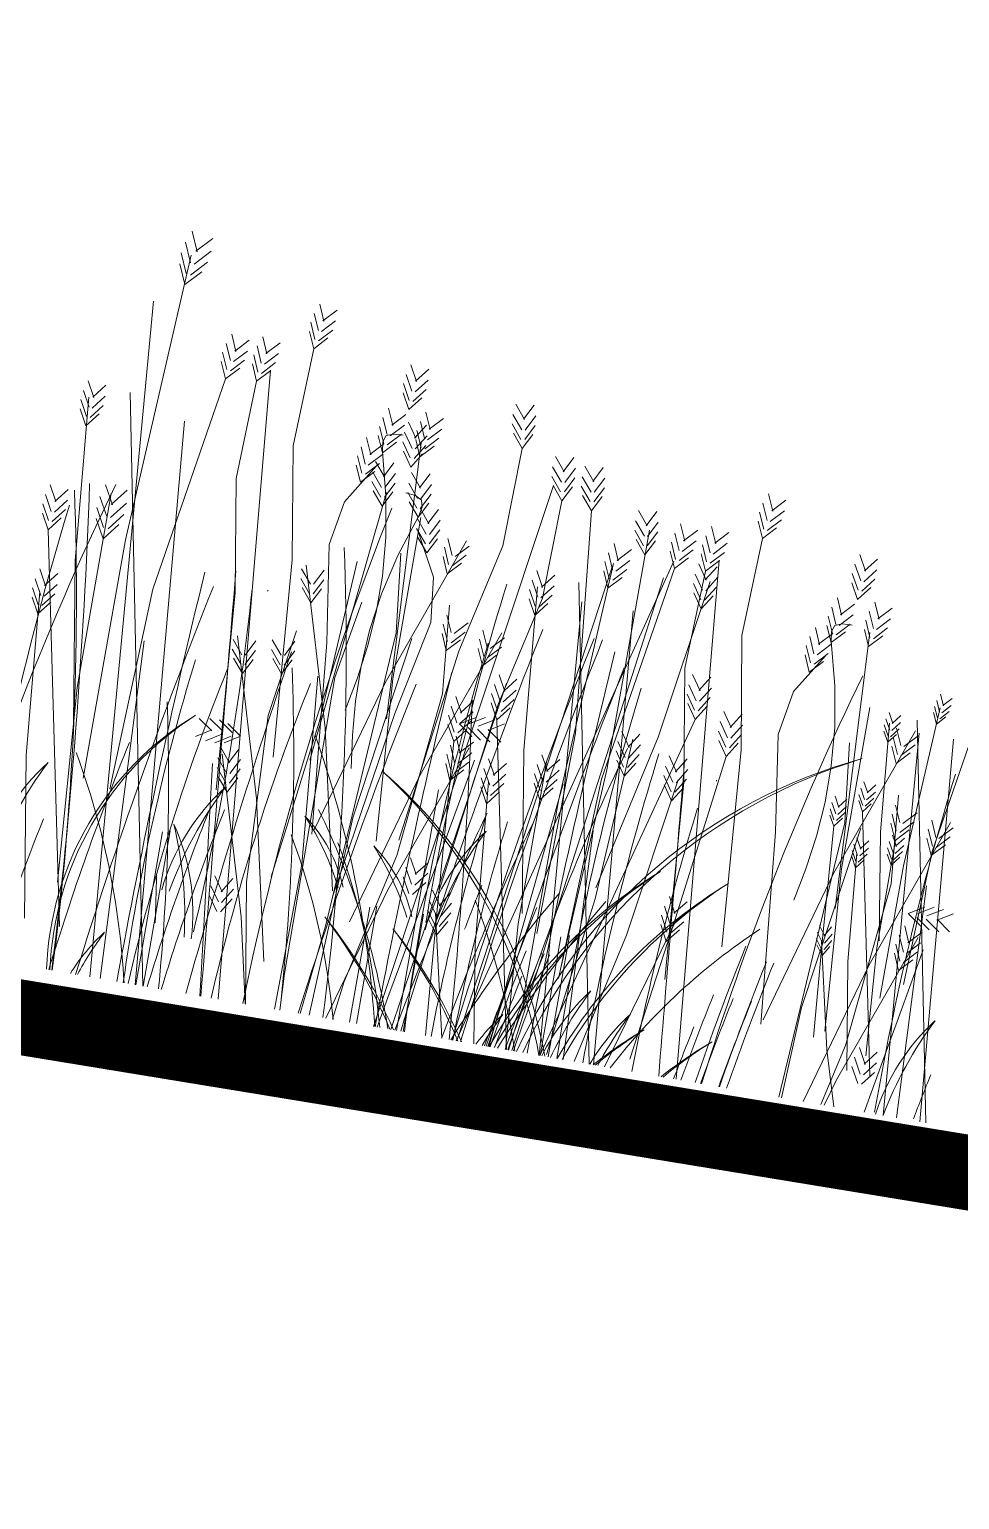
# Model space of a CAD drawing. Header units: metres. Extents: x 37 to 217, y 53 to 242.
# Drawn here: x 138.688 to 139.926, y 216.42 to 218.378 of the extents above; entities that cross this region are included whole.
import ezdxf

# ---------------------------------------------------------------- set-up
doc = ezdxf.new("R2010")
doc.units = ezdxf.units.M
doc.linetypes.add('HIDDENX2', pattern=[0.75, 0.5, -0.25])
for name, color, linetype in [('DGPRO_Arboles existentes', 7, 'Continuous'), ('DGPRO_Linea oficial', 2, 'Continuous'), ('DGPRO_Perfil existente', 244, 'Continuous')]:
    doc.layers.add(name, color=color, linetype=linetype)

# ---------------------------------------------------------------- blocks, each defined once
blk = doc.blocks.new('vista SUDS gris')
at = {"color": 252, "linetype": 'Continuous', "lineweight": 0, "elevation": 0, "flags": 128}
for points in [[(2187.8856, 1015.4212), (2187.8743, 1015.4472)], [(2187.8794, 1015.4051), (2187.868, 1015.4311)], [(2187.8839, 1015.4215), (2187.9033, 1015.4422)], [(2187.8845, 1015.4043), (2187.9038, 1015.425)], [(2187.8764, 1015.3901), (2187.865, 1015.416)], [(2187.8823, 1015.3891), (2187.9017, 1015.4098)], [(2187.8769, 1015.3753), (2187.8656, 1015.4012)], [(2187.8769, 1015.3753), (2187.8962, 1015.396)], [(2188.0627, 1015.3457), (2188.0533, 1015.3673)], [(2188.0679, 1015.3591), (2188.0585, 1015.3807)], [(2188.0665, 1015.3593), (2188.0826, 1015.3766)], [(2188.0602, 1015.3332), (2188.0508, 1015.3548)], [(2188.0652, 1015.3323), (2188.0813, 1015.3496)], [(2188.067, 1015.345), (2188.0831, 1015.3622)], [(2188.0607, 1015.3208), (2188.0512, 1015.3424)], [(2188.0607, 1015.3208), (2188.0768, 1015.3381)], [(2187.9541, 1015.2861), (2187.9446, 1015.3077)], [(2187.9593, 1015.2995), (2187.9498, 1015.3211)], [(2187.9579, 1015.2997), (2187.974, 1015.317)], [(2187.9953, 1015.2899), (2187.9859, 1015.3116)], [(2188.0006, 1015.3033), (2187.9911, 1015.3249)], [(2187.9991, 1015.3036), (2188.0152, 1015.3208)], [(2188.1992, 1015.2876), (2188.1879, 1015.3083)], [(2188.2032, 1015.3014), (2188.1919, 1015.3221)], [(2188.2018, 1015.3016), (2188.2163, 1015.3202)], [(2187.9516, 1015.2736), (2187.9421, 1015.2952)], [(2187.9565, 1015.2727), (2187.9726, 1015.29)], [(2187.9583, 1015.2854), (2187.9744, 1015.3026)], [(2187.9928, 1015.2774), (2187.9834, 1015.299)], [(2187.9978, 1015.2765), (2188.0139, 1015.2938)], [(2187.9996, 1015.2892), (2188.0157, 1015.3064)], [(2188.1979, 1015.2749), (2188.1865, 1015.2956)], [(2188.2029, 1015.2745), (2188.2174, 1015.2932)], [(2188.2036, 1015.2873), (2188.218, 1015.3059)], [(2188.3535, 1015.2765), (2188.3384, 1015.2946)], [(2188.352, 1015.2763), (2188.3627, 1015.2974)], [(2187.952, 1015.2612), (2187.9425, 1015.2828)], [(2187.952, 1015.2612), (2187.9681, 1015.2785)], [(2187.9933, 1015.265), (2187.9838, 1015.2867)], [(2187.9933, 1015.265), (2188.0094, 1015.2823)], [(2188.1994, 1015.2627), (2188.1881, 1015.2833)], [(2188.1994, 1015.2627), (2188.2139, 1015.2813)], [(2188.3522, 1015.2622), (2188.3371, 1015.2803)], [(2188.3565, 1015.2626), (2188.3672, 1015.2837)], [(2188.3582, 1015.25), (2188.3689, 1015.271)], [(2188.182, 1015.2383), (2188.1725, 1015.26)], [(2188.1805, 1015.2386), (2188.1966, 1015.2558)], [(2188.2268, 1015.2283), (2188.2173, 1015.2499)], [(2188.232, 1015.2417), (2188.2225, 1015.2633)], [(2188.2306, 1015.2419), (2188.2467, 1015.2592)], [(2188.3532, 1015.2494), (2188.3381, 1015.2676)], [(2188.3571, 1015.2377), (2188.342, 1015.2558)], [(2188.3571, 1015.2377), (2188.3678, 1015.2587)], [(2188.1742, 1015.2124), (2188.1648, 1015.234)], [(2188.1767, 1015.225), (2188.1673, 1015.2466)], [(2188.181, 1015.2242), (2188.1971, 1015.2415)], [(2188.2125, 1015.2125), (2188.1991, 1015.232)], [(2188.2151, 1015.2267), (2188.2017, 1015.2461)], [(2188.2136, 1015.2266), (2188.2262, 1015.2466)], [(2188.2243, 1015.2157), (2188.2148, 1015.2374)], [(2188.2168, 1015.2126), (2188.2293, 1015.2326)], [(2188.2292, 1015.2149), (2188.2453, 1015.2321)], [(2188.231, 1015.2275), (2188.2472, 1015.2448)], [(2188.4175, 1015.2169), (2188.4024, 1015.235)], [(2188.416, 1015.2167), (2188.4267, 1015.2377)], [(2188.457, 1015.2105), (2188.4677, 1015.2315)], [(2188.6999, 1015.213), (2188.6905, 1015.2347)], [(2188.6985, 1015.2133), (2188.7146, 1015.2305)], [(2187.7795, 1015.1926), (2187.7682, 1015.2133)], [(2187.7835, 1015.2064), (2187.7722, 1015.2271)], [(2187.7821, 1015.2065), (2187.7966, 1015.2252)], [(2187.7839, 1015.1923), (2187.7983, 1015.2109)], [(2188.1599, 1015.1947), (2188.1505, 1015.2163)], [(2188.1585, 1015.1949), (2188.1746, 1015.2122)], [(2188.1747, 1015.2001), (2188.1652, 1015.2217)], [(2188.1747, 1015.2001), (2188.1908, 1015.2173)], [(2188.1792, 1015.2116), (2188.1953, 1015.2288)], [(2188.2124, 1015.1997), (2188.199, 1015.2192)], [(2188.2247, 1015.2034), (2188.2153, 1015.225)], [(2188.2174, 1015.1998), (2188.23, 1015.2198)], [(2188.2247, 1015.2034), (2188.2408, 1015.2206)], [(2188.4162, 1015.2026), (2188.4011, 1015.2207)], [(2188.4205, 1015.203), (2188.4312, 1015.2241)], [(2188.4222, 1015.1904), (2188.4329, 1015.2114)], [(2188.4572, 1015.1963), (2188.4421, 1015.2145)], [(2188.4585, 1015.2106), (2188.4434, 1015.2288)], [(2188.4615, 1015.1968), (2188.4722, 1015.2179)], [(2188.6947, 1015.1996), (2188.6852, 1015.2213)], [(2188.699, 1015.1989), (2188.7151, 1015.2162)], [(2187.7782, 1015.1799), (2187.7668, 1015.2006)], [(2187.7832, 1015.1795), (2187.7977, 1015.1981)], [(2188.1522, 1015.1688), (2188.1428, 1015.1904)], [(2188.1547, 1015.1813), (2188.1453, 1015.2029)], [(2188.159, 1015.1806), (2188.1751, 1015.1978)], [(2188.2151, 1015.1877), (2188.2018, 1015.2071)], [(2188.2151, 1015.1877), (2188.2277, 1015.2077)], [(2188.4172, 1015.1898), (2188.4022, 1015.208)], [(2188.4211, 1015.1781), (2188.406, 1015.1962)], [(2188.4211, 1015.1781), (2188.4318, 1015.1991)], [(2188.4582, 1015.1836), (2188.4431, 1015.2018)], [(2188.4621, 1015.1718), (2188.447, 1015.19)], [(2188.4621, 1015.1718), (2188.4728, 1015.1929)], [(2188.4632, 1015.1842), (2188.4739, 1015.2052)], [(2188.6922, 1015.1871), (2188.6827, 1015.2087)], [(2188.6926, 1015.1747), (2188.6832, 1015.1964)], [(2188.6926, 1015.1747), (2188.7088, 1015.192)], [(2188.6972, 1015.1862), (2188.7133, 1015.2035)], [(2187.7797, 1015.1676), (2187.7684, 1015.1883)], [(2187.7797, 1015.1676), (2187.7942, 1015.1863)], [(2188.1527, 1015.1564), (2188.1432, 1015.178)], [(2188.1527, 1015.1564), (2188.1688, 1015.1737)], [(2188.1572, 1015.1679), (2188.1733, 1015.1852)], [(2188.1815, 1015.1545), (2188.1665, 1015.1726)], [(2188.1828, 1015.1688), (2188.1678, 1015.187)], [(2188.1814, 1015.1686), (2188.1921, 1015.1897)], [(2188.1858, 1015.155), (2188.1965, 1015.176)], [(2188.2326, 1015.1626), (2188.2175, 1015.1807)], [(2188.2312, 1015.1624), (2188.2419, 1015.1835)], [(2188.5386, 1015.165), (2188.5235, 1015.1832)], [(2188.5372, 1015.1649), (2188.5479, 1015.1859)], [(2188.5416, 1015.1512), (2188.5523, 1015.1723)], [(2188.5913, 1015.1534), (2188.5818, 1015.175)], [(2188.5898, 1015.1537), (2188.6059, 1015.1709)], [(2188.6326, 1015.1572), (2188.6231, 1015.1789)], [(2188.6311, 1015.1575), (2188.6472, 1015.1747)], [(2188.8352, 1015.1554), (2188.8238, 1015.1761)], [(2188.8338, 1015.1555), (2188.8483, 1015.1741)], [(2188.1826, 1015.1417), (2188.1675, 1015.1599)], [(2188.1864, 1015.13), (2188.1971, 1015.151)], [(2188.1876, 1015.1423), (2188.1983, 1015.1633)], [(2188.2313, 1015.1483), (2188.2162, 1015.1664)], [(2188.2324, 1015.1355), (2188.2173, 1015.1537)], [(2188.2356, 1015.1487), (2188.2463, 1015.1698)], [(2188.2374, 1015.1361), (2188.2481, 1015.1571)], [(2188.5373, 1015.1507), (2188.5222, 1015.1689)], [(2188.5383, 1015.138), (2188.5233, 1015.1562)], [(2188.5434, 1015.1386), (2188.5541, 1015.1596)], [(2188.586, 1015.14), (2188.5766, 1015.1617)], [(2188.5903, 1015.1393), (2188.6064, 1015.1566)], [(2188.6248, 1015.1313), (2188.6154, 1015.1529)], [(2188.6273, 1015.1438), (2188.6179, 1015.1655)], [(2188.6316, 1015.1431), (2188.6477, 1015.1604)], [(2188.8312, 1015.1416), (2188.8199, 1015.1622)], [(2188.8355, 1015.1412), (2188.85, 1015.1599)], [(2188.1864, 1015.13), (2188.1714, 1015.1482)], [(2188.2362, 1015.1238), (2188.2211, 1015.1419)], [(2188.2362, 1015.1238), (2188.2469, 1015.1448)], [(2188.252, 1015.1177), (2188.237, 1015.1359)], [(2188.2506, 1015.1176), (2188.2613, 1015.1386)], [(2188.5086, 1015.1126), (2188.4992, 1015.1342)], [(2188.5422, 1015.1262), (2188.5271, 1015.1444)], [(2188.5422, 1015.1262), (2188.5529, 1015.1473)], [(2188.5835, 1015.1275), (2188.5741, 1015.1491)], [(2188.584, 1015.1151), (2188.5745, 1015.1368)], [(2188.584, 1015.1151), (2188.6001, 1015.1324)], [(2188.5885, 1015.1266), (2188.6046, 1015.1439)], [(2188.6253, 1015.119), (2188.6158, 1015.1406)], [(2188.6253, 1015.119), (2188.6414, 1015.1362)], [(2188.6298, 1015.1305), (2188.6459, 1015.1477)], [(2188.8299, 1015.1288), (2188.8185, 1015.1495)], [(2188.8314, 1015.1166), (2188.82, 1015.1373)], [(2188.8314, 1015.1166), (2188.8459, 1015.1352)], [(2188.8349, 1015.1284), (2188.8494, 1015.1471)], [(2188.2507, 1015.1034), (2188.2357, 1015.1216)], [(2188.255, 1015.1039), (2188.2657, 1015.1249)], [(2188.2568, 1015.0912), (2188.2675, 1015.1123)], [(2188.5034, 1015.0992), (2188.4939, 1015.1208)], [(2188.5072, 1015.1128), (2188.5233, 1015.1301)], [(2188.5077, 1015.0984), (2188.5238, 1015.1157)], [(2188.6259, 1015.0932), (2188.6125, 1015.1127)], [(2188.6285, 1015.1074), (2188.6151, 1015.1268)], [(2188.6271, 1015.1073), (2188.6396, 1015.1273)], [(2188.6302, 1015.0933), (2188.6428, 1015.1133)], [(2188.8139, 1015.0923), (2188.8045, 1015.1139)], [(2188.864, 1015.0956), (2188.8545, 1015.1172)], [(2188.8626, 1015.0958), (2188.8787, 1015.1131)], [(2187.8327, 1015.07), (2187.819, 1015.0948)], [(2187.8309, 1015.0701), (2187.8483, 1015.0925)], [(2188.2518, 1015.0907), (2188.2367, 1015.1088)], [(2188.2557, 1015.0789), (2188.2406, 1015.0971)], [(2188.2557, 1015.0789), (2188.2664, 1015.1)], [(2188.2895, 1015.0812), (2188.2801, 1015.1028)], [(2188.2938, 1015.0805), (2188.3099, 1015.0977)], [(2188.5009, 1015.0866), (2188.4914, 1015.1083)], [(2188.5013, 1015.0743), (2188.4919, 1015.0959)], [(2188.5059, 1015.0858), (2188.522, 1015.103)], [(2188.6258, 1015.0804), (2188.6124, 1015.0999)], [(2188.6309, 1015.0805), (2188.6434, 1015.1005)], [(2188.8087, 1015.0789), (2188.7993, 1015.1005)], [(2188.8125, 1015.0925), (2188.8286, 1015.1098)], [(2188.813, 1015.0782), (2188.8291, 1015.0954)], [(2188.8588, 1015.0822), (2188.8493, 1015.1038)], [(2188.863, 1015.0815), (2188.8791, 1015.0987)], [(2187.7578, 1015.0612), (2187.7465, 1015.0819)], [(2187.7564, 1015.0613), (2187.7709, 1015.08)], [(2187.8279, 1015.0534), (2187.8142, 1015.0782)], [(2187.8331, 1015.053), (2187.8504, 1015.0753)], [(2188.287, 1015.0687), (2188.2776, 1015.0903)], [(2188.2875, 1015.0563), (2188.278, 1015.0779)], [(2188.2875, 1015.0563), (2188.3036, 1015.0736)], [(2188.292, 1015.0678), (2188.3081, 1015.0851)], [(2188.4155, 1015.0603), (2188.4042, 1015.081)], [(2188.4141, 1015.0605), (2188.4286, 1015.0791)], [(2188.5013, 1015.0743), (2188.5174, 1015.0915)], [(2188.6286, 1015.0684), (2188.6152, 1015.0878)], [(2188.6286, 1015.0684), (2188.6411, 1015.0884)], [(2188.8062, 1015.0663), (2188.7968, 1015.088)], [(2188.8067, 1015.054), (2188.7972, 1015.0756)], [(2188.8112, 1015.0655), (2188.8273, 1015.0827)], [(2188.8563, 1015.0697), (2188.8468, 1015.0913)], [(2188.8567, 1015.0573), (2188.8472, 1015.0789)], [(2188.8567, 1015.0573), (2188.8728, 1015.0746)], [(2188.8612, 1015.0688), (2188.8773, 1015.0861)], [(2187.7525, 1015.0347), (2187.7411, 1015.0554)], [(2187.7539, 1015.0474), (2187.7425, 1015.0681)], [(2187.7575, 1015.0343), (2187.772, 1015.0529)], [(2187.7582, 1015.0471), (2187.7727, 1015.0657)], [(2187.8262, 1015.0381), (2187.8126, 1015.0629)], [(2187.8323, 1015.0376), (2187.8496, 1015.06)], [(2188.4102, 1015.0338), (2188.3988, 1015.0545)], [(2188.4115, 1015.0465), (2188.4002, 1015.0672)], [(2188.4158, 1015.0462), (2188.4303, 1015.0648)], [(2188.7867, 1015.0352), (2188.7772, 1015.0569)], [(2188.7919, 1015.0486), (2188.7825, 1015.0703)], [(2188.7905, 1015.0489), (2188.8066, 1015.0661)], [(2188.8067, 1015.054), (2188.8228, 1015.0712)], [(2187.7541, 1015.0224), (2187.7427, 1015.0431)], [(2187.7541, 1015.0224), (2187.7685, 1015.0411)], [(2187.8281, 1015.0234), (2187.8145, 1015.0482)], [(2187.8281, 1015.0234), (2187.8455, 1015.0458)], [(2188.4117, 1015.0216), (2188.4004, 1015.0422)], [(2188.4117, 1015.0216), (2188.4262, 1015.0402)], [(2188.4152, 1015.0334), (2188.4297, 1015.0521)], [(2188.7842, 1015.0227), (2188.7747, 1015.0443)], [(2188.7892, 1015.0218), (2188.8053, 1015.0391)], [(2188.791, 1015.0345), (2188.8071, 1015.0518)], [(2188.1103, 1015.0113), (2188.0953, 1015.0295)], [(2188.1114, 1014.9986), (2188.0963, 1015.0167)], [(2188.1146, 1015.0118), (2188.1253, 1015.0328)], [(2188.1164, 1014.9991), (2188.1271, 1015.0202)], [(2188.7846, 1015.0103), (2188.7752, 1015.032)], [(2188.7846, 1015.0103), (2188.8007, 1015.0276)], [(2188.1153, 1014.9868), (2188.1002, 1015.005)], [(2188.1153, 1014.9868), (2188.126, 1015.0079)], [(2188.3058, 1014.9801), (2188.2963, 1015.0017)], [(2188.3101, 1014.9794), (2188.3262, 1014.9966)], [(2188.9647, 1014.9879), (2188.9584, 1015.0023)], [(2188.9682, 1014.9968), (2188.9619, 1015.0113)], [(2188.9673, 1014.997), (2188.978, 1015.0085)], [(2188.9676, 1014.9874), (2188.9783, 1014.9989)], [(2188.3033, 1014.9676), (2188.2938, 1014.9892)], [(2188.3037, 1014.9552), (2188.2943, 1014.9768)], [(2188.3083, 1014.9667), (2188.3244, 1014.984)], [(2188.3542, 1014.9561), (2188.3447, 1014.9778)], [(2188.3567, 1014.9687), (2188.3472, 1014.9903)], [(2188.3609, 1014.9679), (2188.377, 1014.9852)], [(2188.6457, 1014.9609), (2188.6323, 1014.9804)], [(2188.6442, 1014.9609), (2188.6568, 1014.9809)], [(2188.9061, 1014.962), (2188.8986, 1014.9758)], [(2188.9631, 1014.9796), (2188.9567, 1014.994)], [(2188.9633, 1014.9713), (2188.957, 1014.9857)], [(2188.9633, 1014.9713), (2188.9741, 1014.9828)], [(2188.9664, 1014.979), (2188.9771, 1014.9905)], [(2187.7595, 1014.9347), (2187.7481, 1014.9554)], [(2187.7635, 1014.9485), (2187.7521, 1014.9692)], [(2187.762, 1014.9486), (2187.7765, 1014.9673)], [(2188.3037, 1014.9552), (2188.3198, 1014.9725)], [(2188.3546, 1014.9438), (2188.3451, 1014.9654)], [(2188.3546, 1014.9438), (2188.3707, 1014.961)], [(2188.3591, 1014.9553), (2188.3752, 1014.9725)], [(2188.6431, 1014.9468), (2188.6297, 1014.9662)], [(2188.6474, 1014.9469), (2188.66, 1014.9669)], [(2188.9026, 1014.9443), (2188.895, 1014.9581)], [(2188.9035, 1014.9528), (2188.8959, 1014.9666)], [(2188.9052, 1014.9621), (2188.9148, 1014.9745)], [(2188.9059, 1014.9441), (2188.9156, 1014.9565)], [(2188.9064, 1014.9526), (2188.916, 1014.965)], [(2188.9215, 1014.9351), (2188.912, 1014.9568)], [(2187.7581, 1014.922), (2187.7467, 1014.9427)], [(2187.7631, 1014.9216), (2187.7776, 1014.9402)], [(2187.7638, 1014.9344), (2187.7783, 1014.953)], [(2188.3898, 1014.9151), (2188.3785, 1014.9358)], [(2188.643, 1014.934), (2188.6296, 1014.9534)], [(2188.6458, 1014.9219), (2188.6324, 1014.9414)], [(2188.6458, 1014.9219), (2188.6583, 1014.9419)], [(2188.648, 1014.9341), (2188.6606, 1014.9541)], [(2188.6951, 1014.9197), (2188.6818, 1014.9391)], [(2188.6937, 1014.9196), (2188.7063, 1014.9396)], [(2188.9036, 1014.9362), (2188.896, 1014.95)], [(2188.9036, 1014.9362), (2188.9133, 1014.9486)], [(2188.919, 1014.9226), (2188.9095, 1014.9442)], [(2188.924, 1014.9217), (2188.9401, 1014.939)], [(2188.9258, 1014.9344), (2188.9419, 1014.9517)], [(2187.7597, 1014.9097), (2187.7483, 1014.9304)], [(2187.7597, 1014.9097), (2187.7742, 1014.9284)], [(2188.0368, 1014.9029), (2188.0217, 1014.9211)], [(2188.0411, 1014.9034), (2188.0518, 1014.9244)], [(2188.0882, 1014.9113), (2188.0731, 1014.9295)], [(2188.0893, 1014.8986), (2188.0742, 1014.9168)], [(2188.0925, 1014.9118), (2188.1032, 1014.9329)], [(2188.0943, 1014.8992), (2188.105, 1014.9202)], [(2188.3858, 1014.9013), (2188.3745, 1014.922)], [(2188.3884, 1014.9152), (2188.4029, 1014.9339)], [(2188.3902, 1014.901), (2188.4046, 1014.9196)], [(2188.6925, 1014.9055), (2188.6792, 1014.925)], [(2188.6969, 1014.9056), (2188.7094, 1014.9256)], [(2188.9194, 1014.9102), (2188.91, 1014.9319)], [(2188.9194, 1014.9102), (2188.9355, 1014.9275)], [(2188.0378, 1014.8901), (2188.0227, 1014.9083)], [(2188.0417, 1014.8784), (2188.0266, 1014.8966)], [(2188.0417, 1014.8784), (2188.0524, 1014.8994)], [(2188.0428, 1014.8907), (2188.0535, 1014.9117)], [(2188.0931, 1014.8869), (2188.078, 1014.905)], [(2188.0931, 1014.8869), (2188.1038, 1014.9079)], [(2188.3381, 1014.8768), (2188.3267, 1014.8975)], [(2188.3845, 1014.8886), (2188.3731, 1014.9093)], [(2188.386, 1014.8763), (2188.3747, 1014.897)], [(2188.3895, 1014.8882), (2188.404, 1014.9069)], [(2188.6925, 1014.8927), (2188.6791, 1014.9122)], [(2188.6952, 1014.8807), (2188.6819, 1014.9001)], [(2188.6952, 1014.8807), (2188.7078, 1014.9007)], [(2188.6975, 1014.8928), (2188.7101, 1014.9128)], [(2188.3341, 1014.863), (2188.3227, 1014.8837)], [(2188.3366, 1014.8769), (2188.3511, 1014.8956)], [(2188.3384, 1014.8627), (2188.3529, 1014.8813)], [(2188.386, 1014.8763), (2188.4005, 1014.895)], [(2188.5656, 1014.8701), (2188.5523, 1014.8896)], [(2188.5642, 1014.8701), (2188.5767, 1014.8901)], [(2188.889, 1014.8652), (2188.8814, 1014.879)], [(2188.8881, 1014.8653), (2188.8977, 1014.8777)], [(2188.3327, 1014.8503), (2188.3213, 1014.871)], [(2188.3343, 1014.838), (2188.3229, 1014.8587)], [(2188.3377, 1014.8499), (2188.3522, 1014.8685)], [(2188.3379, 1014.8624), (2188.3581, 1014.8746)], [(2188.3379, 1014.8624), (2188.3571, 1014.8487)], [(2188.3499, 1014.8594), (2188.3691, 1014.8457)], [(2188.3501, 1014.8644), (2188.3703, 1014.8766)], [(2188.3627, 1014.8593), (2188.3819, 1014.8455)], [(2188.3629, 1014.8636), (2188.3831, 1014.8758)], [(2188.3768, 1014.8602), (2188.397, 1014.8724)], [(2188.3769, 1014.8616), (2188.3961, 1014.8479)], [(2188.563, 1014.8432), (2188.5496, 1014.8627)], [(2188.563, 1014.856), (2188.5497, 1014.8754)], [(2188.5674, 1014.8561), (2188.5799, 1014.8761)], [(2188.568, 1014.8433), (2188.5806, 1014.8633)], [(2188.6335, 1014.8487), (2188.6201, 1014.8682)], [(2188.6321, 1014.8487), (2188.6446, 1014.8687)], [(2188.8854, 1014.8475), (2188.8779, 1014.8613)], [(2188.8864, 1014.856), (2188.8788, 1014.8698)], [(2188.8888, 1014.8473), (2188.8984, 1014.8597)], [(2188.8892, 1014.8558), (2188.8989, 1014.8682)], [(2188.3343, 1014.838), (2188.3488, 1014.8567)], [(2188.3455, 1014.8239), (2188.3361, 1014.8455)], [(2188.3441, 1014.8241), (2188.3602, 1014.8414)], [(2188.4645, 1014.8198), (2188.4531, 1014.8405)], [(2188.463, 1014.82), (2188.4775, 1014.8386)], [(2188.5657, 1014.8312), (2188.5524, 1014.8506)], [(2188.5657, 1014.8312), (2188.5783, 1014.8511)], [(2188.6308, 1014.8218), (2188.6175, 1014.8413)], [(2188.6309, 1014.8346), (2188.6176, 1014.8541)], [(2188.6353, 1014.8347), (2188.6478, 1014.8547)], [(2188.6359, 1014.8219), (2188.6484, 1014.8419)], [(2188.8518, 1014.8305), (2188.8443, 1014.8443)], [(2188.8545, 1014.8397), (2188.8469, 1014.8535)], [(2188.8535, 1014.8398), (2188.8632, 1014.8522)], [(2188.8547, 1014.8303), (2188.8644, 1014.8427)], [(2188.8865, 1014.8394), (2188.8789, 1014.8532)], [(2188.8865, 1014.8394), (2188.8961, 1014.8518)], [(2188.9353, 1014.8215), (2188.9258, 1014.8431)], [(2188.9378, 1014.834), (2188.9283, 1014.8557)], [(2188.9402, 1014.8206), (2188.9564, 1014.8379)], [(2188.9421, 1014.8333), (2188.9582, 1014.8506)], [(2188.9886, 1014.8226), (2188.9792, 1014.8442)], [(2188.9929, 1014.8219), (2189.009, 1014.8391)], [(2188.3378, 1014.7979), (2188.3283, 1014.8196)], [(2188.3403, 1014.8105), (2188.3308, 1014.8321)], [(2188.3446, 1014.8097), (2188.3607, 1014.827)], [(2188.3955, 1014.8024), (2188.3841, 1014.8231)], [(2188.394, 1014.8026), (2188.4085, 1014.8212)], [(2188.4605, 1014.806), (2188.4491, 1014.8267)], [(2188.4648, 1014.8057), (2188.4793, 1014.8243)], [(2188.6336, 1014.8098), (2188.6202, 1014.8292)], [(2188.6336, 1014.8098), (2188.6462, 1014.8298)], [(2188.8509, 1014.822), (2188.8433, 1014.8358)], [(2188.852, 1014.8138), (2188.8444, 1014.8276)], [(2188.852, 1014.8138), (2188.8616, 1014.8263)], [(2188.8543, 1014.8217), (2188.8639, 1014.8342)], [(2188.9357, 1014.8091), (2188.9263, 1014.8308)], [(2188.9357, 1014.8091), (2188.9518, 1014.8264)], [(2188.9861, 1014.8101), (2188.9767, 1014.8317)], [(2188.9866, 1014.7977), (2188.9771, 1014.8193)], [(2188.9911, 1014.8092), (2189.0072, 1014.8265)], [(2188.0146, 1014.7962), (2187.9951, 1014.8096)], [(2188.0287, 1014.7988), (2188.0093, 1014.8122)], [(2188.0415, 1014.7989), (2188.0221, 1014.8123)], [(2188.0536, 1014.7961), (2188.0341, 1014.8095)], [(2188.3382, 1014.7856), (2188.3288, 1014.8072)], [(2188.3382, 1014.7856), (2188.3543, 1014.8028)], [(2188.3428, 1014.7971), (2188.3589, 1014.8143)], [(2188.3915, 1014.7886), (2188.3801, 1014.8093)], [(2188.3958, 1014.7883), (2188.4103, 1014.8069)], [(2188.4591, 1014.7933), (2188.4477, 1014.814)], [(2188.4607, 1014.7811), (2188.4493, 1014.8017)], [(2188.4607, 1014.7811), (2188.4752, 1014.7997)], [(2188.4641, 1014.7929), (2188.4786, 1014.8116)], [(2188.8928, 1014.7901), (2188.8852, 1014.8039)], [(2188.8918, 1014.7902), (2188.9015, 1014.8026)], [(2188.9361, 1014.7925), (2188.9285, 1014.8063)], [(2188.9388, 1014.8017), (2188.9312, 1014.8155)], [(2188.9378, 1014.8018), (2188.9475, 1014.8142)], [(2188.939, 1014.7923), (2188.9486, 1014.8047)], [(2188.9866, 1014.7977), (2189.0027, 1014.815)], [(2188.0146, 1014.7977), (2187.9947, 1014.7851)], [(2188.0287, 1014.7945), (2188.0087, 1014.7819)], [(2188.0414, 1014.7939), (2188.0214, 1014.7813)], [(2188.0536, 1014.7961), (2188.0336, 1014.7836)], [(2188.0438, 1014.7582), (2188.0545, 1014.7792)], [(2188.3901, 1014.7759), (2188.3787, 1014.7966)], [(2188.3917, 1014.7637), (2188.3803, 1014.7844)], [(2188.3917, 1014.7637), (2188.4061, 1014.7823)], [(2188.3951, 1014.7755), (2188.4096, 1014.7942)], [(2188.8892, 1014.7724), (2188.8816, 1014.7862)], [(2188.8901, 1014.7809), (2188.8825, 1014.7947)], [(2188.8925, 1014.7722), (2188.9022, 1014.7846)], [(2188.893, 1014.7807), (2188.9026, 1014.7931)], [(2188.9352, 1014.784), (2188.9276, 1014.7978)], [(2188.9362, 1014.7758), (2188.9287, 1014.7896)], [(2188.9362, 1014.7758), (2188.9459, 1014.7883)], [(2188.9385, 1014.7838), (2188.9482, 1014.7962)], [(2188.0439, 1014.744), (2188.0288, 1014.7622)], [(2188.0452, 1014.7583), (2188.0301, 1014.7765)], [(2188.0482, 1014.7445), (2188.0589, 1014.7655)], [(2188.8902, 1014.7642), (2188.8826, 1014.778)], [(2188.8902, 1014.7642), (2188.8999, 1014.7767)], [(2188.045, 1014.7313), (2188.0299, 1014.7494)], [(2188.0488, 1014.7195), (2188.0595, 1014.7406)], [(2188.05, 1014.7318), (2188.0607, 1014.7529)], [(2188.0488, 1014.7195), (2188.0337, 1014.7377)], [(2188.9699, 1014.7163), (2188.9901, 1014.7285)], [(2188.9821, 1014.7183), (2189.0023, 1014.7306)], [(2188.9949, 1014.7175), (2189.0151, 1014.7297)], [(2189.0088, 1014.7141), (2189.029, 1014.7263)], [(2188.9699, 1014.7163), (2188.9891, 1014.7026)], [(2188.9819, 1014.7133), (2189.0011, 1014.6996)], [(2188.9947, 1014.7132), (2189.0139, 1014.6995)], [(2189.0089, 1014.7155), (2189.0281, 1014.7018)], [(2188.6637, 1014.6629), (2188.653, 1014.6839)], [(2188.6622, 1014.663), (2188.6773, 1014.6812)], [(2188.8645, 1014.6676), (2188.8724, 1014.6812)], [(2188.9723, 1014.6644), (2188.9628, 1014.686)], [(2188.9775, 1014.6778), (2188.968, 1014.6994)], [(2188.9761, 1014.678), (2188.9922, 1014.6953)], [(2188.3118, 1014.6409), (2188.3004, 1014.6616)], [(2188.3157, 1014.6547), (2188.3044, 1014.6754)], [(2188.3143, 1014.6548), (2188.3288, 1014.6735)], [(2188.6592, 1014.6492), (2188.6485, 1014.6702)], [(2188.6635, 1014.6487), (2188.6786, 1014.6669)], [(2188.8641, 1014.6582), (2188.8547, 1014.6709)], [(2188.8643, 1014.6497), (2188.8549, 1014.6624)], [(2188.8655, 1014.6677), (2188.8561, 1014.6804)], [(2188.8669, 1014.6584), (2188.8749, 1014.672)], [(2188.8676, 1014.6499), (2188.8756, 1014.6635)], [(2188.9698, 1014.6519), (2188.9603, 1014.6735)], [(2188.9747, 1014.651), (2188.9908, 1014.6683)], [(2188.9765, 1014.6637), (2188.9927, 1014.6809)], [(2188.3104, 1014.6282), (2188.299, 1014.6489)], [(2188.3154, 1014.6278), (2188.3299, 1014.6464)], [(2188.3161, 1014.6406), (2188.3306, 1014.6592)], [(2188.6574, 1014.6365), (2188.6468, 1014.6576)], [(2188.6586, 1014.6242), (2188.6479, 1014.6453)], [(2188.6586, 1014.6242), (2188.6737, 1014.6424)], [(2188.6625, 1014.636), (2188.6775, 1014.6541)], [(2188.8664, 1014.6417), (2188.8571, 1014.6544)], [(2188.8664, 1014.6417), (2188.8743, 1014.6553)], [(2188.9702, 1014.6395), (2188.9608, 1014.6611)], [(2188.9702, 1014.6395), (2188.9863, 1014.6568)], [(2188.3524, 1014.6046), (2188.3384, 1014.6236)], [(2188.3545, 1014.6188), (2188.3405, 1014.6378)], [(2188.3531, 1014.6188), (2188.365, 1014.6391)], [(2188.3567, 1014.6048), (2188.3686, 1014.6252)], [(2188.0651, 1014.5876), (2188.0517, 1014.607)], [(2188.0636, 1014.5875), (2188.0762, 1014.6075)], [(2188.3527, 1014.5918), (2188.3387, 1014.6108)], [(2188.3578, 1014.5921), (2188.3697, 1014.6125)], [(2188.0625, 1014.5734), (2188.0491, 1014.5929)], [(2188.0668, 1014.5735), (2188.0794, 1014.5935)], [(2188.3559, 1014.5799), (2188.3419, 1014.5989)], [(2188.3559, 1014.5799), (2188.3678, 1014.6003)], [(2188.0624, 1014.5607), (2188.049, 1014.5801)], [(2188.0674, 1014.5608), (2188.08, 1014.5807)], [(2188.9477, 1014.5086), (2188.9364, 1014.5293)], [(2188.9463, 1014.5087), (2188.9608, 1014.5274)], [(2188.9437, 1014.4948), (2188.9324, 1014.5155)], [(2188.9481, 1014.4945), (2188.9625, 1014.5131)], [(2188.9424, 1014.4821), (2188.931, 1014.5028)], [(2188.9474, 1014.4817), (2188.9619, 1014.5003)]]:
    blk.add_lwpolyline(points, dxfattribs=at)
at = {"color": 252, "linetype": 'Continuous', "lineweight": 0, "elevation": 0}
for points in [[(2187.8566, 1014.7049), (2187.8575, 1015.0271), (2187.8788, 1015.4153)], [(2187.9112, 1014.4458), (2187.8398, 1015.3466)], [(2188.1011, 1014.7758), (2188.081, 1015.0389), (2188.056, 1015.1888), (2188.0607, 1015.3208)], [(2188.0846, 1014.4458), (2188.0088, 1015.2827)], [(2187.894, 1014.6969), (2187.9049, 1014.9684), (2187.952, 1015.2612)], [(2188.0337, 1014.7201), (2188.0136, 1014.9832), (2187.9886, 1015.133), (2187.9933, 1015.265)], [(2188.285, 1014.696), (2188.3204, 1014.9575), (2188.3541, 1015.1056), (2188.3571, 1015.2377)], [(2187.9827, 1014.4458), (2187.83, 1015.2213)], [(2188.1847, 1014.8538), (2188.1932, 1014.8977), (2188.1996, 1014.9428), (2188.2032, 1014.9895), (2188.2032, 1015.0383), (2188.1987, 1015.0897), (2188.1892, 1015.1441), (2188.1743, 1015.2018), (2188.1726, 1015.2144), (2188.1755, 1015.2234), (2188.1847, 1015.2272), (2188.198, 1015.2279)], [(2188.2232, 1015.2222), (2188.2408, 1014.8523)], [(2187.7767, 1015.2057), (2187.7964, 1014.9884), (2187.8314, 1014.7742)], [(2187.9722, 1014.4458), (2187.9079, 1015.1963)], [(2188.2942, 1014.4458), (2188.4066, 1015.1966)], [(2188.1696, 1014.6837), (2188.1451, 1014.9386), (2188.126, 1015.0675), (2188.1363, 1015.1272), (2188.1701, 1015.1815)], [(2188.349, 1014.6364), (2188.3844, 1014.8979), (2188.4181, 1015.046), (2188.4211, 1015.1781)], [(2188.4871, 1014.6051), (2188.492, 1014.8768), (2188.4621, 1015.1718)], [(2188.7331, 1014.6298), (2188.713, 1014.8929), (2188.688, 1015.0427), (2188.6926, 1015.1747)], [(2188.2061, 1014.7787), (2188.2001, 1014.823), (2188.1963, 1014.8684), (2188.1955, 1014.9152), (2188.1984, 1014.9639), (2188.2058, 1015.0149), (2188.2185, 1015.0688), (2188.2367, 1015.1255), (2188.2392, 1015.138), (2188.2368, 1015.1471), (2188.2278, 1015.1515), (2188.2146, 1015.1529)], [(2188.5266, 1014.5675), (2188.5414, 1014.8356), (2188.5426, 1015.1596)], [(2188.1891, 1015.1487), (2188.15, 1014.7804)], [(2188.7033, 1014.4458), (2188.6408, 1015.1366)], [(2188.2401, 1015.1239), (2188.24, 1014.9058), (2188.2555, 1014.6893)], [(2188.4062, 1014.4458), (2188.5815, 1015.1249)], [(2188.526, 1014.5508), (2188.5369, 1014.8224), (2188.584, 1015.1151)], [(2188.6657, 1014.574), (2188.6456, 1014.8371), (2188.6206, 1014.9869), (2188.6253, 1015.119)], [(2188.3053, 1015.1039), (2188.231, 1014.8988), (2188.1718, 1014.6899)], [(2188.2112, 1014.6079), (2188.2505, 1014.8611), (2188.2771, 1014.9886), (2188.2702, 1015.0488), (2188.2397, 1015.105)], [(2188.407, 1014.4458), (2188.5024, 1015.1044)], [(2188.4812, 1014.4458), (2188.5717, 1015.1006)], [(2188.4844, 1014.5156), (2188.4852, 1014.7841), (2188.5029, 1015.1076)], [(2188.6338, 1015.1062), (2188.6015, 1014.8905), (2188.5542, 1014.6786)], [(2187.8283, 1015.0843), (2187.8283, 1014.8225), (2187.8468, 1014.5627)], [(2188.1951, 1014.4458), (2188.2088, 1014.568), (2188.2338, 1014.9669), (2188.2218, 1015.0728)], [(2188.5859, 1014.4458), (2188.462, 1015.0752)], [(2188.8166, 1014.7077), (2188.8252, 1014.7517), (2188.8316, 1014.7967), (2188.8352, 1014.8434), (2188.8351, 1014.8922), (2188.8307, 1014.9436), (2188.8212, 1014.9981), (2188.8063, 1015.0557), (2188.8045, 1015.0684), (2188.8074, 1015.0773), (2188.8167, 1015.0812), (2188.83, 1015.0818)], [(2188.8552, 1015.0761), (2188.8728, 1014.7062)], [(2188.4087, 1015.0596), (2188.4284, 1014.8424), (2188.4633, 1014.6281)], [(2188.1002, 1015.0354), (2188.1624, 1014.8263), (2188.2094, 1014.6143)], [(2188.1665, 1015.0516), (2188.1538, 1014.8338), (2188.1258, 1014.6186)], [(2188.5183, 1014.4458), (2188.4704, 1015.0504)], [(2188.5917, 1014.4458), (2188.5398, 1015.0502)], [(2188.8016, 1014.5376), (2188.7771, 1014.7926), (2188.758, 1014.9214), (2188.7683, 1014.9812), (2188.802, 1015.0354)], [(2187.8597, 1014.5049), (2187.7541, 1015.0224)], [(2188.2389, 1014.4458), (2188.2456, 1014.4981), (2188.2857, 1014.6752), (2188.3086, 1014.8975), (2188.2977, 1015.0155)], [(2188.168, 1014.4458), (2188.1654, 1014.4948), (2188.1636, 1014.8944), (2188.1817, 1014.9995)], [(2188.9798, 1014.6224), (2188.9871, 1014.8034), (2189.0184, 1014.9986)], [(2188.3724, 1014.9914), (2188.2982, 1014.7863), (2188.239, 1014.5774)], [(2188.872, 1014.9779), (2188.872, 1014.7597), (2188.8875, 1014.5432)], [(2188.952, 1014.5989), (2188.9526, 1014.7779), (2188.9644, 1014.9936)], [(2188.2075, 1014.4458), (2188.2193, 1014.7146), (2188.2559, 1014.9635)], [(2188.9373, 1014.9578), (2188.863, 1014.7527), (2188.8038, 1014.5439)], [(2188.9016, 1014.9615), (2188.9147, 1014.8167), (2188.938, 1014.6739)], [(2189.0407, 1014.4458), (2188.9371, 1014.9719)], [(2188.9831, 1014.4458), (2188.9427, 1014.9554)], [(2189.0327, 1014.4458), (2188.989, 1014.9553)], [(2187.7574, 1014.9391), (2187.777, 1014.7219), (2187.812, 1014.5076)], [(2188.1214, 1014.4458), (2188.0948, 1014.6062), (2188.0849, 1014.8295), (2188.1027, 1014.9467)], [(2188.0266, 1014.9269), (2188.0889, 1014.7179), (2188.1358, 1014.5059)], [(2188.5193, 1014.4458), (2188.6458, 1014.9219)], [(2188.8423, 1014.4458), (2188.8658, 1014.8208), (2188.8538, 1014.9268)], [(2187.9252, 1014.4458), (2187.9054, 1014.8989)], [(2188.1606, 1014.4458), (2188.1634, 1014.6417), (2188.1413, 1014.8924)], [(2188.5685, 1014.8818), (2188.5558, 1014.6641), (2188.5278, 1014.4488)], [(2188.6381, 1014.4614), (2188.6654, 1014.6571), (2188.6952, 1014.8807)], [(2188.474, 1014.4458), (2188.386, 1014.8763)], [(2188.8988, 1014.4458), (2188.9177, 1014.5291), (2188.9406, 1014.7514), (2188.9297, 1014.8695)], [(2188.3645, 1014.4458), (2188.3511, 1014.6131), (2188.3343, 1014.838)], [(2188.6376, 1014.839), (2188.6053, 1014.6232), (2188.5657, 1014.4458)], [(2189.0044, 1014.8453), (2188.9301, 1014.6402), (2188.875, 1014.4458)], [(2188.9569, 1014.4943), (2188.8865, 1014.8394)], [(2188.3561, 1014.8332), (2188.2818, 1014.6281), (2188.2301, 1014.4458)], [(2188.2993, 1014.4458), (2188.3067, 1014.4872), (2188.3152, 1014.5344), (2188.3236, 1014.5817), (2188.332, 1014.629), (2188.3405, 1014.6763), (2188.3489, 1014.7235), (2188.3573, 1014.7708), (2188.3658, 1014.8181)], [(2188.4608, 1014.8318), (2188.4608, 1014.6137), (2188.4728, 1014.4458)], [(2188.4505, 1014.4458), (2188.4875, 1014.8075)], [(2188.8459, 1014.4458), (2188.8513, 1014.5685), (2188.8879, 1014.8175)], [(2188.8737, 1014.5326), (2188.8632, 1014.6639), (2188.852, 1014.8138)], [(2188.9363, 1014.8097), (2188.9363, 1014.6642), (2188.9466, 1014.5199)], [(2188.3893, 1014.793), (2188.409, 1014.5758), (2188.4302, 1014.4458)], [(2188.8887, 1014.7838), (2188.9018, 1014.639), (2188.9251, 1014.4962)], [(2188.0338, 1014.768), (2188.096, 1014.559), (2188.121, 1014.4458)], [(2188.0598, 1014.4458), (2188.0572, 1014.4674), (2188.0515, 1014.5151), (2188.0459, 1014.5628), (2188.0402, 1014.6105), (2188.0345, 1014.6582), (2188.0289, 1014.7059), (2188.0232, 1014.7535)], [(2188.5508, 1014.4458), (2188.5374, 1014.7529)], [(2189.001, 1014.4458), (2188.9874, 1014.757)], [(2188.9881, 1014.6871), (2188.9138, 1014.482), (2188.9035, 1014.4458)], [(2188.9574, 1014.4458), (2188.964, 1014.4829), (2188.9725, 1014.5302), (2188.9809, 1014.5774), (2188.9893, 1014.6247), (2188.9978, 1014.672)], [(2188.6664, 1014.6526), (2188.6067, 1014.4458)], [(2188.8623, 1014.6609), (2188.8944, 1014.5191), (2188.9166, 1014.4458)], [(2188.3497, 1014.6087), (2188.3866, 1014.4458)]]:
    blk.add_lwpolyline(points, dxfattribs=at)
at = {"color": 252, "lineweight": 0}
for points in [[(2188.3253, 1014.4458), (2188.3253, 1014.7709)], [(2187.9731, 1014.4458), (2187.9731, 1014.6524)], [(2187.9831, 1014.4458), (2187.9831, 1014.6557)], [(2188.2713, 1014.4458), (2188.2713, 1014.6044)], [(2188.3343, 1014.4458), (2188.3343, 1014.6044)], [(2188.2622, 1014.4458), (2188.2622, 1014.6014)]]:
    blk.add_lwpolyline(points, dxfattribs=at)
at = {"color": 252, "lineweight": 0, "elevation": 0}
for points in [[(2188.5197, 1014.4458), (2188.5197, 1014.6063)], [(2188.5306, 1014.4458), (2188.5306, 1014.61)]]:
    blk.add_lwpolyline(points, dxfattribs=at)
at = {"color": 252, "lineweight": 0}
for centre, radius, start, end in [((2191.8857, 1014.3409), 3.7693, 167.9229, 178.406), ((2191.5068, 1014.0419), 3.8231, 163.9709, 173.9357), ((2180.293, 1014.0462), 7.5773, 3.02252, 7.9371), ((2184.0408, 1014.2807), 3.8231, 2.4753, 12.0772), ((2191.5696, 1014.5835), 3.8231, 172.8487, 182.0641), ((2184.4604, 1014.2783), 3.7693, 2.5468, 12.0772), ((2192.0094, 1014.5992, 0), 3.6702, 172.8487, 180.078), ((2192.5302, 1013.9622, 0), 3.8231, 163.9709, 172.7328), ((2197.2413, 1014.361), 9.2942, 176.03942, 179.47715), ((2195.2191, 1013.5732), 6.943, 168.09689, 172.78005), ((2195.2885, 1013.5732), 6.943, 168.09689, 172.78005), ((2195.3, 1013.5732), 6.943, 168.09689, 172.78005), ((2194.7774, 1013.5539), 6.943, 168.09689, 172.6195), ((2184.373, 1014.7472, 0), 3.6702, 356.5843, 3.8136), ((2191.448, 1014.587), 3.1151, 172.8487, 182.5976), ((2198.7244, 1014.2861, 0), 10.2236, 176.03942, 179.10479), ((2196.0142, 1013.3983, 0), 7.6373, 168.09689, 172.11663), ((2191.968, 1014.5242, 0), 3.4266, 172.8487, 181.3109), ((2196.4489, 1013.6132), 8.4492, 171.11365, 174.34483), ((2196.7451, 1014.3448), 8.4492, 176.03942, 179.31542), ((2185.0593, 1014.2458), 3.1151, 3.6806, 12.0772), ((2194.4479, 1013.6027), 6.3118, 168.09689, 172.32427), ((2181.5546, 1013.9495, 0), 6.8601, 4.1486, 7.9371), ((2189.1797, 1014.2613), 0.7162, 115.2615, 165.07), ((2189.206, 1014.2524), 0.7358, 116.8198, 164.7588), ((2192.6414, 1014.4532, 0), 3.6702, 172.8487, 180.078), ((2190.7868, 1014.5332), 2.8319, 172.8487, 181.7696), ((2190.7903, 1014.2887), 2.8319, 167.9229, 176.8205), ((2190.9025, 1014.2887), 2.8319, 167.9229, 176.8205), ((2191.2858, 1014.0864), 2.8319, 163.9709, 172.7099), ((2192.3461, 1014.3992, 0), 3.7693, 172.8487, 179.2913), ((2185.1801, 1014.2317), 2.8319, 4.3345, 12.0772), ((2188.2596, 1014.503), 0.4109, 131.0255, 188.0098), ((2188.2755, 1014.5022), 0.4221, 132.5839, 187.6848), ((2186.872, 1014.0984), 1.466, 13.7068, 29.24), ((2192.0694, 1014.3799, 0), 3.4266, 172.8487, 178.8985), ((2187.914, 1014.2231, 0), 0.6511, 20.002, 59.2116), ((2187.8894, 1014.2173, 0), 0.6689, 19.9716, 57.6533), ((2191.5646, 1013.9802), 3.7382, 167.9229, 172.8447), ((2191.8503, 1013.7849), 3.5884, 164.3776, 169.3872), ((2191.2036, 1014.3961), 2.8319, 172.8487, 178.9948), ((2191.9134, 1013.7849), 3.5884, 164.3776, 169.3872), ((2191.233, 1014.3924), 2.8319, 172.8487, 178.9204), ((2186.9343, 1014.2078), 1.0504, 13.0926, 30.2443), ((2188.2827, 1014.5436), 0.2991, 142.5207, 173.728), ((2188.5242, 1014.483), 0.5368, 153.137, 169.9958), ((2188.6253, 1014.5531, 0), 0.2871, 142.5207, 173.728), ((2188.8572, 1014.4949, 0), 0.5153, 153.137, 169.9958), ((2188.0445, 1014.5354), 0.2991, 142.5207, 173.728), ((2188.286, 1014.4748), 0.5368, 153.137, 169.9958), ((2187.8953, 1014.461), 0.3579, 26.3287, 43.1874), ((2188.0385, 1014.545), 0.1994, 22.5964, 53.8037), ((2187.3243, 1014.1042), 1.0469, 19.04, 35.8737), ((2189.0626, 1014.2234), 0.6511, 131.0255, 160.0302), ((2189.0878, 1014.2221), 0.6689, 132.5839, 160.466), ((2189.1545, 1014.2234), 0.6511, 131.0255, 160.0303), ((2189.1797, 1014.2221), 0.6689, 132.5839, 160.466), ((2190.7997, 1014.1033), 2.8319, 167.9229, 173.0538), ((2190.8188, 1014.1033), 2.8319, 167.9229, 173.0538), ((2187.9924, 1014.4375), 0.3579, 26.3287, 43.1874), ((2188.1356, 1014.5216), 0.1994, 22.5964, 53.8037), ((2187.5138, 1014.4596, 0), 0.5153, 6.6665, 23.5253), ((2187.7487, 1014.5041, 0), 0.2871, 2.9343, 34.1416), ((2187.3178, 1014.1972), 0.9549, 15.0872, 30.2443), ((2187.3809, 1014.1972), 0.9549, 15.0872, 30.2443), ((2190.0012, 1013.7802), 1.7352, 149.4267, 157.4452), ((2190.0643, 1013.7802), 1.7352, 149.4267, 157.4452), ((2189.34, 1014.0637), 0.8201, 133.1821, 152.2349), ((2191.165, 1013.9255), 3.4266, 167.9229, 171.267), ((2191.621, 1013.9676, 0), 3.2896, 167.9229, 169.0183), ((2187.4916, 1014.1056, 0), 1.0504, 18.8949, 30.2443), ((2191.2504, 1014.0465), 2.8319, 167.9229, 171.8938), ((2192.115, 1013.9192, 0), 3.4266, 167.9229, 171.1596), ((2192.4808, 1013.8317, 0), 3.7693, 167.9229, 170.6234), ((2192.4906, 1013.8317, 0), 3.7693, 167.9229, 170.6234), ((2184.724, 1014.094, 0), 3.2896, 7.644, 8.7394), ((2187.7781, 1014.087, 0), 0.6511, 33.4397, 48.9746), ((2187.7529, 1014.0857, 0), 0.6689, 32.5702, 47.4163), ((2187.87, 1014.087, 0), 0.6511, 33.4397, 48.9746), ((2187.8448, 1014.0857, 0), 0.6689, 32.5702, 47.4163), ((2191.2467, 1013.9876), 2.8319, 167.9229, 170.6901), ((2191.267, 1013.9876), 2.8319, 167.9229, 170.6901), ((2191.2706, 1013.9876), 2.8319, 167.9229, 170.6901), ((2191.278, 1013.9876), 2.8319, 167.9229, 170.6901), ((2192.0838, 1013.848, 0), 3.4266, 167.9229, 169.9535), ((2192.1105, 1013.848, 0), 3.4266, 167.9229, 169.9535), ((2192.135, 1013.848, 0), 3.4266, 167.9229, 169.9535), ((2189.2573, 1014.407, 0), 0.2871, 142.5207, 172.2401), ((2189.4892, 1014.3489, 0), 0.5153, 153.137, 169.1592), ((2191.2339, 1013.9568), 2.8319, 167.9229, 170.0568), ((2191.2467, 1013.9531), 2.8319, 167.9229, 169.9813), ((2188.8086, 1014.3603), 0.2991, 142.5207, 163.3961), ((2189.0502, 1014.2997), 0.5368, 153.137, 164.2132), ((2188.129, 1014.3475), 0.2632, 142.5207, 158.0719), ((2188.3416, 1014.2942), 0.4724, 153.137, 161.2818), ((2188.8659, 1014.3388, 0), 0.2991, 142.5207, 159.0377), ((2189.1074, 1014.2782, 0), 0.5368, 153.137, 161.8098), ((2191.7609, 1013.8669, 0), 3.1151, 167.9229, 169.2907), ((2192.253, 1013.8215, 0), 3.2896, 167.9229, 169.0183), ((2188.6987, 1014.3091), 0.2991, 142.5207, 152.8068), ((2188.9403, 1014.2485), 0.5368, 153.137, 158.4408), ((2189.0687, 1014.0161), 0.6424, 130.6769, 138.0217), ((2189.0936, 1014.0148), 0.6599, 132.2438, 139.2235), ((2189.1606, 1014.0161), 0.6424, 130.6769, 138.0217), ((2189.1855, 1014.0148), 0.6599, 132.2438, 139.2236)]:
    blk.add_arc(centre, radius, start, end, dxfattribs=at)
at = {"color": 252, "linetype": 'Continuous', "lineweight": 0}
for points in [[(2188.0611, 1014.4458, 0), (2188.0439, 1014.6345, 0), (2188.0267, 1014.8231, 0), (2188.0095, 1015.0118, 0)], [(2188.0559, 1014.9921, 0), (2188.0559, 1014.9926, 0), (2188.0559, 1014.9931, 0), (2188.0559, 1014.9936, 0)], [(2188.3179, 1014.4458, 0), (2188.342, 1014.6059, 0), (2188.3661, 1014.7661, 0), (2188.3901, 1014.9262, 0)], [(2188.3427, 1014.9092, 0), (2188.3427, 1014.9097, 0), (2188.3427, 1014.9102, 0), (2188.3427, 1014.9108, 0)], [(2188.6798, 1014.4458, 0), (2188.667, 1014.5858, 0), (2188.6543, 1014.7257, 0), (2188.6415, 1014.8657, 0)], [(2188.6879, 1014.846, 0), (2188.6879, 1014.8465, 0), (2188.6879, 1014.847, 0), (2188.6879, 1014.8475, 0)]]:
    blk.add_open_spline(points, degree=3, dxfattribs=at)

msp = doc.modelspace()

# ---------------------------------------------------------------- linework, layer by layer
at = {"layer": 'DGPRO_Linea oficial'}
msp.add_lwpolyline([(188.0614, 238.871), (172.8581, 238.871), (172.8581, 213.7452), (162.8769, 213.6702), (162.8769, 213.4702, 0.013052), (143.3391, 213.4452), (143.3391, 213.6452), (142.8312, 213.6652), (141.0992, 216.6652), (134.9992, 217.6652), (90.6507, 217.6652)], format="xyb", dxfattribs=at)
at = {"layer": 'DGPRO_Perfil existente', "linetype": 'HIDDENX2', "ltscale": 10, "const_width": 0.1}
msp.add_lwpolyline([(188.0614, 238.871), (172.8581, 238.871), (172.8581, 213.7452), (162.8769, 213.6702), (162.8769, 213.4702, 0.013052), (143.3391, 213.4452), (143.3391, 213.6452), (142.8312, 213.6652), (141.0992, 216.6652), (134.9992, 217.6652), (90.6507, 217.6652)], format="xyb", dxfattribs=at)

# ---------------------------------------------------------------- block references
at = {"layer": 'DGPRO_Arboles existentes', "lineweight": 0, "rotation": 350.0872820195292}
msp.add_blockref('vista SUDS gris', (-2191.1146, -405.541), dxfattribs=at)

doc.saveas('drawing.dxf')
